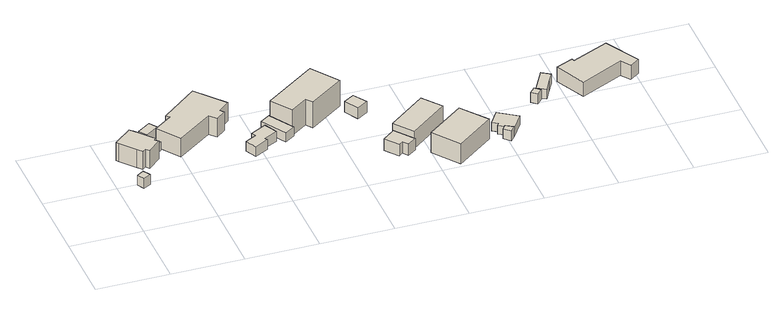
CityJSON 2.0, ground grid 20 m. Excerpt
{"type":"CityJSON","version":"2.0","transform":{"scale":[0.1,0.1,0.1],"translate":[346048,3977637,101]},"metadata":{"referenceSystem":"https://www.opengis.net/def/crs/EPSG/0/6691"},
"CityObjects":{
"building1":{"type":"Building","attributes":{"土砂災害警戒区域.現象区分":"1","土砂災害警戒区域.区域区分":"1","measuredHeight":3},"geometry":[{"type":"Solid","lod":"1","boundaries":[[[[0,1,2,3]],[[2,4,5,3]],[[1,6,4,2]],[[0,7,6,1]],[[3,5,7,0]],[[4,6,7,5]]]]}]},
"building2":{"type":"Building","attributes":{"土砂災害警戒区域.現象区分":"1","土砂災害警戒区域.区域区分":"2","measuredHeight":6.8},"geometry":[{"type":"Solid","lod":"1","boundaries":[[[[8,9,10,11,12,13,14,15,16,17,18,19,20]],[[19,21,22,20]],[[18,23,21,19]],[[17,24,23,18]],[[16,25,24,17]],[[15,26,25,16]],[[14,27,26,15]],[[13,28,27,14]],[[12,29,28,13]],[[11,30,29,12]],[[10,31,30,11]],[[9,32,31,10]],[[8,33,32,9]],[[20,22,33,8]],[[21,23,24,25,26,27,28,29,30,31,32,33,22]]]]}]},
"building3":{"type":"Building","attributes":{"土砂災害警戒区域.現象区分":"1","土砂災害警戒区域.区域区分":"2","measuredHeight":2.6},"geometry":[{"type":"Solid","lod":"1","boundaries":[[[[34,35,17,16,15]],[[16,36,37,15]],[[17,38,36,16]],[[35,39,38,17]],[[34,40,39,35]],[[15,37,40,34]],[[36,38,39,40,37]]]]}]},
"building4":{"type":"Building","attributes":{"土砂災害警戒区域.現象区分":"1","土砂災害警戒区域.区域区分":"2","measuredHeight":3},"geometry":[{"type":"Solid","lod":"1","boundaries":[[[[41,42,43,44]],[[43,45,46,44]],[[42,47,45,43]],[[41,48,47,42]],[[44,46,48,41]],[[45,47,48,46]]]]}]},
"building5":{"type":"Building","attributes":{"土砂災害警戒区域.現象区分":"1","土砂災害警戒区域.区域区分":"1","measuredHeight":8},"geometry":[{"type":"Solid","lod":"1","boundaries":[[[[49,50,51,52,53,54,55,56,57,58]],[[57,59,60,58]],[[56,61,59,57]],[[55,62,61,56]],[[54,63,62,55]],[[53,64,63,54]],[[52,65,64,53]],[[51,66,65,52]],[[50,67,66,51]],[[49,68,67,50]],[[58,60,68,49]],[[59,61,62,63,64,65,66,67,68,60]]]]}]},
"building6":{"type":"Building","attributes":{"土砂災害警戒区域.現象区分":"2","土砂災害警戒区域.区域区分":"1","measuredHeight":3},"geometry":[{"type":"Solid","lod":"1","boundaries":[[[[69,70,71,72,73,74,75,76]],[[75,77,78,76]],[[74,79,77,75]],[[73,80,79,74]],[[72,81,80,73]],[[71,82,81,72]],[[70,83,82,71]],[[69,84,83,70]],[[76,78,84,69]],[[77,79,80,81,82,83,84,78]]]]}]},
"building7":{"type":"Building","attributes":{"土砂災害警戒区域.現象区分":"2","土砂災害警戒区域.区域区分":"1","measuredHeight":2.8},"geometry":[{"type":"Solid","lod":"1","boundaries":[[[[85,86,87,88]],[[87,89,90,88]],[[86,91,89,87]],[[85,92,91,86]],[[88,90,92,85]],[[89,91,92,90]]]]}]},
"building8":{"type":"Building","attributes":{"土砂災害警戒区域.現象区分":"2","土砂災害警戒区域.区域区分":"1","measuredHeight":8.7},"geometry":[{"type":"Solid","lod":"1","boundaries":[[[[93,94,95,96,97,98]],[[97,99,100,98]],[[96,101,99,97]],[[95,102,101,96]],[[94,103,102,95]],[[93,104,103,94]],[[98,100,104,93]],[[99,101,102,103,104,100]]]]}]},
"building9":{"type":"Building","attributes":{"土砂災害警戒区域.現象区分":"2","土砂災害警戒区域.区域区分":"1","measuredHeight":3.3},"geometry":[{"type":"Solid","lod":"1","boundaries":[[[[105,106,107,108]],[[107,109,110,108]],[[106,111,109,107]],[[105,112,111,106]],[[108,110,112,105]],[[109,111,112,110]]]]}]},
"building10":{"type":"Building","attributes":{"土砂災害警戒区域.現象区分":"2","土砂災害警戒区域.区域区分":"1","measuredHeight":3.5},"geometry":[{"type":"Solid","lod":"1","boundaries":[[[[113,114,115,116,117,118]],[[117,119,120,118]],[[116,121,119,117]],[[115,122,121,116]],[[114,123,122,115]],[[113,124,123,114]],[[118,120,124,113]],[[119,121,122,123,124,120]]]]}]},
"building11":{"type":"Building","attributes":{"土砂災害警戒区域.現象区分":"2","土砂災害警戒区域.区域区分":"1","measuredHeight":7.5},"geometry":[{"type":"Solid","lod":"1","boundaries":[[[[125,126,127,128]],[[127,129,130,128]],[[126,131,129,127]],[[125,132,131,126]],[[128,130,132,125]],[[129,131,132,130]]]]}]},
"building12":{"type":"Building","attributes":{"土砂災害警戒区域.現象区分":"2","土砂災害警戒区域.区域区分":"1","measuredHeight":7.7},"geometry":[{"type":"Solid","lod":"1","boundaries":[[[[133,134,135,136]],[[135,137,138,136]],[[134,139,137,135]],[[133,140,139,134]],[[136,138,140,133]],[[137,139,140,138]]]]}]},
"building13":{"type":"Building","attributes":{"土砂災害警戒区域.現象区分":"2","土砂災害警戒区域.区域区分":"1","measuredHeight":3},"geometry":[{"type":"Solid","lod":"1","boundaries":[[[[141,142,143,144]],[[143,145,146,144]],[[142,147,145,143]],[[141,148,147,142]],[[144,146,148,141]],[[145,147,148,146]]]]}]},
"building14":{"type":"Building","attributes":{"土砂災害警戒区域.現象区分":"2","土砂災害警戒区域.区域区分":"1","measuredHeight":2.6},"geometry":[{"type":"Solid","lod":"1","boundaries":[[[[149,141,144,150,151,152,153]],[[152,154,155,153]],[[151,156,154,152]],[[150,157,156,151]],[[144,158,157,150]],[[141,159,158,144]],[[149,160,159,141]],[[153,155,160,149]],[[154,156,157,158,159,160,155]]]]}]},
"building15":{"type":"Building","attributes":{"土砂災害警戒区域.現象区分":"2","土砂災害警戒区域.区域区分":"1","measuredHeight":3},"geometry":[{"type":"Solid","lod":"1","boundaries":[[[[161,162,163,164]],[[163,165,166,164]],[[162,167,165,163]],[[161,168,167,162]],[[164,166,168,161]],[[165,167,168,166]]]]}]},
"building16":{"type":"Building","attributes":{"土砂災害警戒区域.現象区分":"2","土砂災害警戒区域.区域区分":"1","measuredHeight":3},"geometry":[{"type":"Solid","lod":"1","boundaries":[[[[169,170,171,172,173]],[[172,174,175,173]],[[171,176,174,172]],[[170,177,176,171]],[[169,178,177,170]],[[173,175,178,169]],[[174,176,177,178,175]]]]}]},
"building17":{"type":"Building","attributes":{"土砂災害警戒区域.現象区分":"2","土砂災害警戒区域.区域区分":"1","measuredHeight":5.8},"geometry":[{"type":"Solid","lod":"1","boundaries":[[[[179,180,181,182,183,184,185,186]],[[185,187,188,186]],[[184,189,187,185]],[[183,190,189,184]],[[182,191,190,183]],[[181,192,191,182]],[[180,193,192,181]],[[179,194,193,180]],[[186,188,194,179]],[[187,189,190,191,192,193,194,188]]]]}]}
},
"vertices":[
[44,129,69],[56,109,69],[35,97,69],[24,117,69],[35,97,99],[24,117,99],[56,109,99],[44,129,99],
[78,174,70],[69,183,70],[60,176,70],[48,189,70],[14,229,70],[9,235,70],[59,277,70],[68,268,70],[87,246,70],[107,223,70],[110,219,70],[105,214,70],[114,205,70],[105,214,125],[114,205,125],[110,219,125],[107,223,125],[87,246,125],[68,268,125],[59,277,125],[9,235,125],[14,229,125],[48,189,125],[60,176,125],[69,183,125],[78,174,125],
[93,288,70],[131,239,70],[87,246,96],[68,268,96],[107,223,96],[131,239,96],[93,288,96],
[127,320,71],[142,298,71],[105,273,71],[90,295,71],[105,273,101],[90,295,101],[142,298,101],[127,320,101],
[267,384,69],[334,305,69],[303,280,69],[312,269,69],[285,248,69],[268,266,69],[169,197,69],[125,259,69],[174,294,69],[166,303,69],[174,294,126],[166,303,126],[125,259,126],[169,197,126],[268,266,126],[285,248,126],[312,269,126],[303,280,126],[334,305,126],[267,384,126],
[405,229,60],[424,193,60],[386,174,60],[390,167,60],[352,147,60],[337,178,60],[368,194,60],[361,206,60],[368,194,90],[361,206,90],[337,178,90],[352,147,90],[390,167,90],[386,174,90],[424,193,90],[405,229,90],
[433,278,53],[476,209,53],[448,191,53],[406,260,53],[448,191,81],[406,260,81],[476,209,81],[433,278,81],
[581,385,42],[635,309,42],[539,242,42],[525,260,42],[478,227,42],[438,284,42],[478,227,121],[438,284,121],[525,260,121],[539,242,121],[635,309,121],[581,385,121],
[669,307,36],[693,269,36],[662,250,36],[639,289,36],[662,250,69],[639,289,69],[693,269,69],[669,307,69],
[718,142,23],[758,90,23],[734,72,23],[723,87,23],[711,78,23],[683,115,23],[711,78,58],[683,115,58],[723,87,58],[734,72,58],[758,90,58],[718,142,58],
[759,97,23],[718,149,23],[823,231,23],[864,179,23],[823,231,75],[864,179,75],[718,149,75],[759,97,75],
[898,153,17],[953,81,17],[849,1,17],[794,74,17],[849,1,78],[794,74,78],[953,81,78],[898,153,78],
[1018,74,14],[1004,59,14],[987,75,14],[997,88,14],[987,75,44],[997,88,44],[1004,59,44],[1018,74,44],
[1049,120,14],[981,99,14],[987,107,14],[972,117,14],[997,155,14],[972,117,40],[997,155,40],[987,107,40],[981,99,40],[997,88,40],[1018,74,40],[1049,120,40],
[1136,204,15],[1121,188,15],[1106,201,15],[1121,217,15],[1106,201,45],[1121,217,45],[1121,188,45],[1136,204,45],
[1184,263,13],[1167,233,13],[1151,203,13],[1126,217,13],[1160,278,13],[1126,217,43],[1160,278,43],[1151,203,43],[1167,233,43],[1184,263,43],
[1354,332,9],[1407,237,9],[1380,218,9],[1362,244,9],[1243,188,9],[1202,273,9],[1250,294,9],[1253,286,9],[1250,294,53],[1253,286,53],[1202,273,53],[1243,188,53],[1362,244,53],[1380,218,53],[1407,237,53],[1354,332,53]
]}
